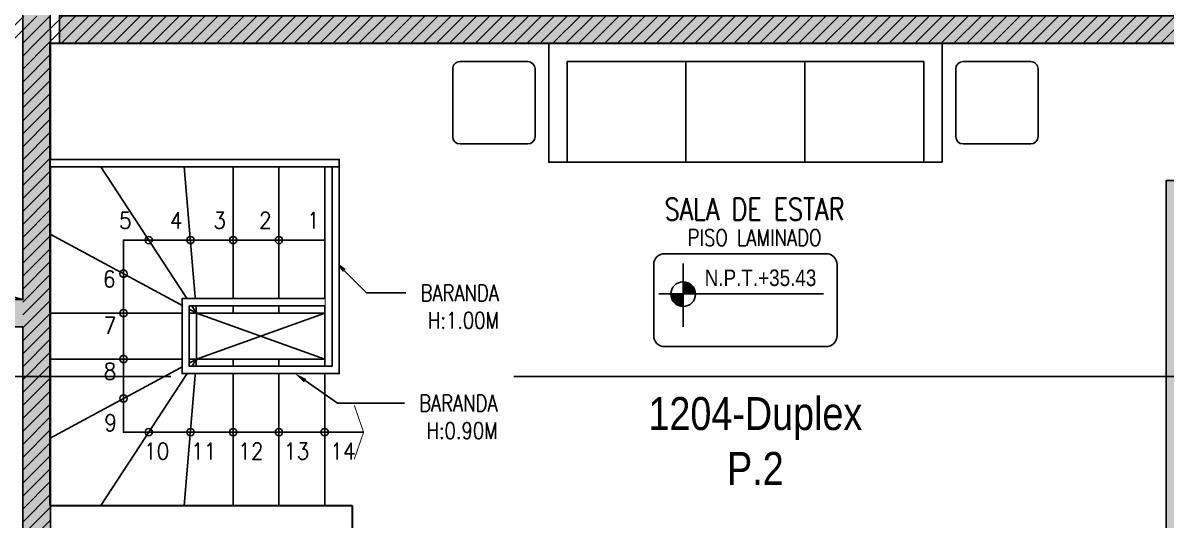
# Model space of a CAD drawing. Header units: millimetres. Extents: x -3 to 53, y -269 to 39.
# Drawn here: x 10.35 to 16.6, y -159.77 to -157.05 of the extents above; entities that cross this region are included whole.
import ezdxf
from ezdxf import colors
from ezdxf.entities.mleader import LeaderData, LeaderLine
from ezdxf.enums import TextEntityAlignment as Align
from ezdxf.math import Vec2, Vec3

# ---------------------------------------------------------------- set-up
doc = ezdxf.new("R2010")
doc.units = ezdxf.units.MM
doc.header["$LTSCALE"] = 15
doc.set_wipeout_variables(frame=1)
doc.linetypes.add('CENTER', pattern=[2, 1.25, -0.25, 0.25, -0.25])
doc.linetypes.add('HIDDEN2', pattern=[0.1875, 0.125, -0.0625])
doc.layers.get('0').update_dxf_attribs({"color": 250})
for name, color, linetype in [('A-COCINAS-LAV', 250, 'Continuous'), ('A-CORTE', 250, 'CENTER'), ('A-EST HATCH', 250, 'Continuous'), ('A-EST PLACAS', 250, 'Continuous'), ('A-LINEAS', 250, 'Continuous'), ('A-MOBILIARIO', 250, 'Continuous'), ('A-MURO BAJO', 251, 'Continuous'), ('A-NIVELES-NPT', 252, 'Continuous'), ('A-NUMERACIONDEP', 251, 'Continuous'), ('A-PROYECCIONES', 250, 'HIDDEN2'), ('A-TEXTO-ACABADO PISO', 250, 'Continuous'), ('A-TEXTO-AMBIENTE', 252, 'Continuous'), ('A-TEXTO-INDICACIONES', 250, 'Continuous'), ('BARANDAS', 250, 'Continuous'), ('MURO CF 60', 250, 'Continuous')]:
    doc.layers.add(name, color=color, linetype=linetype)
doc.layers.add('A-MUROS', color=252, linetype='Continuous', lineweight=30)
doc.layers.add('MODIFICACION DLPS 20230919 (para obra)', color=250, linetype='Continuous', lineweight=30, plot=False)
doc.styles.add('R80', font='ARIALN.TTF', dxfattribs={"height": 2.03})
doc.styles.add('ROMANS', font='romans.shx', dxfattribs={"width": 0.8})
doc.styles.add('TXT_COTAS', font='romans.shx', dxfattribs={"width": 0.8})
pattern_1 = [(45, (359.999406, -111.216353), (-0.035355339, 0.035355339), [])]

# ---------------------------------------------------------------- blocks, each defined once
blk = doc.blocks.new('_Dot')
at = {"color": 0, "linetype": 'ByBlock', "lineweight": -2}
blk.add_line((-0.5, 0), (-1, 0), dxfattribs=at)
at = {"color": 0, "linetype": 'ByBlock', "const_width": 0.5}
blk.add_lwpolyline([(-0.25, 0, 1), (0.25, 0, 1)], format="xyb", close=True, dxfattribs=at)
blk = doc.blocks.new('EST.P11')
at = {"layer": 'A-EST HATCH'}
h = blk.add_hatch(color=256, dxfattribs=at)
h.dxf.hatch_style = 1
h.paths.add_polyline_path([(6.3, 0.65), (4.7, 0.65), (4.7, 0.45), (6.3, 0.45)])
h.paths.add_polyline_path([(6.3, 7.8), (4.7, 7.8), (4.7, 7.6), (6.3, 7.6)])
h.paths.add_polyline_path([(16.8, 4.95), (16.8, 5.45), (19.2, 5.45), (19.2, 4.2), (10.55, 4.2), (10.55, 4.05), (19.2, 4.05), (19.2, 2.8), (16.8, 2.8), (16.8, 3.3), (16.6, 3.3), (16.6, 0.4999), (16.8, 0.4999), (16.8, 2.65), (19.3, 2.65), (19.3, 5.6), (16.8, 5.6), (16.8, 7.75), (16.6, 7.75), (16.6, 4.95)])
h.paths.add_polyline_path([(10.5003, 0.4999), (10.5, 7.75), (10.35, 7.75), (10.35, 5.75), (8.7, 5.75), (8.7, 5.1009), (8.85, 5.1008), (8.8501, 5.6), (10.35, 5.6), (10.35, 2.65), (8.85, 2.65), (8.85, 3.15), (8.7, 3.1491), (8.7, 2.5), (10.35, 2.5), (10.35, 0.4999)])
h.paths.add_polyline_path([(2.95, 1.5), (4.85, 1.5), (4.85, 1.65), (3.1, 1.65), (3.1, 4.05), (10.2999, 4.05), (10.2999, 4.2), (3.1, 4.2), (3.1, 6.6), (4.85, 6.6), (4.85, 6.75), (2.95, 6.75)])
at = {"layer": 'A-EST PLACAS'}
for points in [[(10.5003, 0.4999), (10.5, 7.75), (10.35, 7.75), (10.35, 5.75), (8.7, 5.75), (8.7, 5.1009), (8.7, 5.1009), (8.85, 5.1008), (8.8501, 5.6), (10.35, 5.6), (10.35, 2.65), (8.85, 2.65), (8.85, 3.15), (8.7, 3.1491), (8.7, 2.5), (10.35, 2.5), (10.35, 0.4999)], [(16.8, 4.95), (16.8, 5.45), (19.2, 5.45), (19.2, 4.2), (10.55, 4.2), (10.55, 4.05), (19.2, 4.05), (19.2, 2.8), (16.8, 2.8), (16.8, 3.3), (16.6, 3.3), (16.6, 0.4999), (16.8, 0.4999), (16.8, 2.65), (19.3, 2.65), (19.3, 5.6), (16.8, 5.6), (16.8, 7.75), (16.6, 7.75), (16.6, 4.95)]]:
    blk.add_lwpolyline(points, close=True, dxfattribs=at)
blk = doc.blocks.new('ESC2')
at = {"layer": 'A-LINEAS', "const_width": 0.005}
blk.add_lwpolyline([(-1.6618, 1.5974), (-1.7127, 1.45), (-1.6618, 1.3026)], dxfattribs=at)
at = {"layer": 'A-LINEAS', "linetype": 'Continuous'}
for centre in [(-1.5, 1.45), (-1.25, 1.45), (-1, 1.45), (-0.7663, 1.45), (-0.5381, 1.45), (-0.4, 1.2662), (-0.4, 1.05), (-0.4001, 0.8), (-0.4, 0.5839), (-0.5381, 0.4)]:
    blk.add_circle(centre, 0.02, dxfattribs=at)
at = {"layer": 'A-MURO BAJO'}
for p, q in [((-1, 1.85), (-1, 1.05)), ((0, 1.85), (-1, 1.85)), ((0, 0.8), (0, 1.85)), ((-1, 1.05), (0, 1.05))]:
    blk.add_line(p, q, dxfattribs=at)
for points in [[(-1.5, 1.05), (-1.25, 1.05), (-1.25, 1.85), (-1.5, 1.85)], [(-1.25, 1.05), (-1, 1.05), (-1, 1.85), (-1.25, 1.85)], [(-1.5, 0.8), (-1.25, 0.8), (-1.25, 0), (-1.5, 0)], [(-1.25, 0.8), (-1, 0.8), (-1, 0), (-1.25, 0)], [(-1, 0.8), (0, 0.8), (0, 0), (-1, 0)]]:
    blk.add_lwpolyline(points, close=True, dxfattribs=at)
for points in [[(-0.8, 1.05), (-0.7326, 1.85)], [(-0.8, 1.05), (-0.2763, 1.85)], [(-0.8, 1.05), (0, 1.4825)], [(-0.0003, 0.8), (-0.8, 0.8), (-0.8, 1.05)], [(-0.8, 0.8), (-0.7326, 0)], [(-0.8, 0.8), (-0.2763, 0)], [(-0.8, 0.8), (0, 0.3675)]]:
    blk.add_lwpolyline(points, dxfattribs=at)
blk.add_wipeout([(-1.54, 0), (-1.58, 0), (-1.58, 1.13), (-0.72, 1.13), (-0.72, 0.72), (-1.5, 0.72), (-1.5, 0.76), (-0.76, 0.76), (-0.76, 1.09), (-1.54, 1.09), (-1.54, 0.9061)]).dxf.layer = 'A-COCINAS-LAV'
at = {"layer": 'A-COCINAS-LAV'}
for points in [[(-1.58, 0), (-1.58, 1.13), (-0.72, 1.13), (-0.72, 0.72), (-1.5, 0.72)], [(-1.5, 0.76), (-0.76, 0.76), (-0.76, 1.09), (-1.54, 1.09), (-1.54, 0)]]:
    blk.add_lwpolyline(points, dxfattribs=at)
at = {"layer": 'A-LINEAS', "linetype": 'Continuous'}
blk.add_lwpolyline([(-1.7127, 1.45), (-0.4, 1.45), (-0.4, 0.4), (-1.5, 0.4)], dxfattribs=at)
for centre in [(-1.25, 0.4), (-1, 0.4), (-0.7663, 0.4)]:
    blk.add_circle(centre, 0.02, dxfattribs=at)
at = {"layer": 'A-MURO BAJO'}
blk.add_line((-1.5, 1.05), (-1.5, 0.8), dxfattribs=at)
at = {"layer": 'A-PROYECCIONES'}
blk.add_line((-1.5, 0.8), (-0.8, 1.05), dxfattribs=at)
blk.add_lwpolyline([(-0.8, 0.8), (-1.5, 1.05)], dxfattribs=at)
blk = doc.blocks.new('MESITA FLAT 9')
for p, q in [((-0.185, 0), (0.185, 0)), ((-0.225, -0.41), (-0.225, -0.04)), ((0.225, -0.04), (0.225, -0.41)), ((0.185, -0.45), (-0.185, -0.45))]:
    blk.add_line(p, q)
for centre, start, end in [((-0.185, -0.04), 90, 180), ((0.185, -0.04), 360, 90), ((-0.1853, -0.41), 180, 270), ((0.185, -0.41), 270, 0)]:
    blk.add_arc(centre, 0.04, start, end)
blk = doc.blocks.new('MESA CENTRO')
for p, q in [((-0.1937, 0), (0.1937, 0)), ((-0.2537, -0.9421), (-0.2537, -0.06)), ((0.2537, -0.06), (0.2537, -0.9421)), ((0.1937, -1.0021), (-0.1937, -1.0021))]:
    blk.add_line(p, q)
for centre, start, end in [((-0.1937, -0.06), 90, 180), ((0.1937, -0.06), 0, 90), ((-0.1937, -0.9421), 180, 270), ((0.1937, -0.9421), 270, 0)]:
    blk.add_arc(centre, 0.06, start, end)
blk = doc.blocks.new('*U105')
blk.add_wipeout([(0, 0), (0, -0.04), (1.58, -0.04), (1.58, 0)])
blk.add_lwpolyline([(0, 0), (1.58, 0), (1.58, -0.04), (0, -0.04)], close=True)
blk = doc.blocks.new('SIM NIVEL PLANTA')
at = {"linetype": 'Continuous'}
h = blk.add_hatch(dxfattribs=at)
h.set_pattern_fill('_USER', color=256, scale=0.089997, angle=45, style=0, pattern_type=0)
h.set_pattern_definition([(45, (31854.49523, 23864.84028), (-0.06363728001, 0.06363728001), [])])
h.paths.add_polyline_path([(-17.33, 0), (-15.98, 0, 0.409209), (-17.33, 1.33)])
h.paths.add_polyline_path([(-18.68, 0, 0.004279), (-18.68, -0.02, 0.414214), (-17.33, -1.37), (-17.33, 0)])
for p, q in [((-17.33, -3.58), (-17.33, 3.34)), ((-2, 0), (-20, 0))]:
    blk.add_line(p, q)
blk.add_circle((-17.33, -0.02), 1.35, dxfattribs=at)
at = {"style": 'R80'}
blk.add_attdef('N.P.T.+0.00', text='', height=1.8, dxfattribs=at).set_placement((-8.87, 1.77), align=Align.MIDDLE_CENTER)
blk = doc.blocks.new('Cortes-Elev.')
at = {"layer": 'A-CORTE', "linetype": 'CENTER', "ltscale": 0.5}
blk.add_lwpolyline([(-1.966, 27.2284), (51.8601, 27.2284)], dxfattribs=at)

msp = doc.modelspace()

# ---------------------------------------------------------------- hatches: boundary and pattern name
at = {"layer": 'MURO CF 60'}
h = msp.add_hatch(dxfattribs=at)
h.set_pattern_fill('_USER', color=256, scale=0.05, angle=45, pattern_type=0)
h.set_pattern_definition(pattern_1)
h.paths.add_polyline_path([(19.2994, -157.0164), (2.9494, -157.0164), (2.9494, -157.1663), (19.2994, -157.1663)])

# ---------------------------------------------------------------- linework, layer by layer
at = {"layer": 'A-MOBILIARIO'}
for p, q in [((13.975, -157.8143), (13.975, -157.2643)), ((14.625, -157.8143), (14.625, -157.2643)), ((15.275, -157.8143), (15.275, -157.2643)), ((13.325, -157.8143), (15.275, -157.8143)), ((15.375, -157.8143), (15.275, -157.8143))]:
    msp.add_line(p, q, dxfattribs=at)
msp.add_lwpolyline([(15.375, -157.8143), (15.375, -157.1643), (13.225, -157.1643), (13.225, -157.8143), (13.325, -157.8143), (13.325, -157.2643), (15.275, -157.2643), (15.275, -157.8143)], close=True, dxfattribs=at)
at = {"layer": 'A-MUROS'}
for p, q in [((10.5, -157.1643), (19.2, -157.1643)), ((10.5, -157.6893), (10.5, -157.1643))]:
    msp.add_line(p, q, dxfattribs=at)
at = {"layer": 'A-PROYECCIONES'}
msp.add_line((10.35, -158.5643), (8.85, -158.1643), dxfattribs=at)

# ---------------------------------------------------------------- block references
at = {"layer": 'A-EST PLACAS'}
msp.add_blockref('EST.P11', (0, -161.2143), dxfattribs=at)
at = {"layer": 'A-MOBILIARIO'}
for name, p, rotation in [('MESITA FLAT 9', (12.925, -157.7143), 179.9999175160668), ('MESA CENTRO', (14.8011, -158.568), 269.9999774208881)]:
    msp.add_blockref(name, p, dxfattribs=dict(at, rotation=rotation))
at = {"layer": 'A-MOBILIARIO', "xscale": -1, "rotation": 180.0000824839333}
msp.add_blockref('MESITA FLAT 9', (15.675, -157.7143), dxfattribs=at)
at = {"layer": 'A-NIVELES-NPT', "xscale": 0.05, "yscale": 0.05, "zscale": 0.05}
msp.add_blockref('SIM NIVEL PLANTA', (14.8261, -158.5342), dxfattribs=at).add_auto_attribs({'N.P.T.+0.00': 'N.P.T.+35.43'})

# ---------------------------------------------------------------- texts
at = {"layer": 'A-TEXTO-ACABADO PISO', "insert": (14.3501, -158.1811), "char_height": 0.09, "attachment_point": 2, "style": 'ROMANS'}
msp.add_mtext_dynamic_manual_height_columns('PISO LAMINADO', width=1.20225, gutter_width=12.5, heights=[0], dxfattribs=at)
at = {"layer": 'A-TEXTO-AMBIENTE', "style": 'ROMANS', "width": 0.8}
msp.add_text('SALA DE ESTAR', height=0.12, dxfattribs=at).set_placement((14.3501, -158.1311), align=Align.CENTER)
at = {"layer": 'A-TEXTO-INDICACIONES', "style": 'ROMANS', "width": 0.9}
for s, p in [('5', (10.876, -158.1772)), ('4', (11.1535, -158.1772)), ('3', (11.3911, -158.1772)), ('2', (11.6411, -158.1772)), ('1', (11.9026, -158.1772)), ('6', (10.7872, -158.4977)), ('7', (10.7911, -158.7517)), ('8', (10.7911, -159.0016))]:
    msp.add_text(s, height=0.09, dxfattribs=at).set_placement(p)
msp.add_text('9', height=0.09, rotation=360, dxfattribs=at).set_placement((10.7949, -159.2829))
for s, p in [('10', (11.1506, -159.4382)), ('11', (11.4087, -159.4382)), ('12', (11.6656, -159.4382)), ('13', (11.9156, -159.4382)), ('14', (12.1694, -159.4382))]:
    msp.add_text(s, height=0.09, rotation=360, dxfattribs=at).set_placement(p, align=Align.RIGHT)

# ---------------------------------------------------------------- leaders
at = {"layer": 'A-NUMERACIONDEP'}
ml = msp.add_multileader_mtext('Standard', dxfattribs=at)
ml.set_content('1204-Duplex P.2', color=256, style='R80')
ml.set_leader_properties(color=256)
ml.set_arrow_properties(name='DOT')
ml.build(insert=Vec2(0, 0))
ml.multileader.update_dxf_attribs({"leader_type": 0, "has_text_frame": 1, "text_left_attachment_type": 2, "text_right_attachment_type": 2, "dogleg_length": 0.36, "arrow_head_size": 0.06, "scale": 0.06})
ctx = ml.context
ctx.base_point, ctx.scale, ctx.char_height, ctx.arrow_head_size, ctx.landing_gap_size, ctx.plane_origin = Vec3(13.5429, -159.2127), 0.06, 0.18, 0.06, 0.06, Vec3(13.4028, -159.2171)
ctx.left_attachment, ctx.right_attachment, ctx.text_align_type = 2, 2, 1
notes = []
notes.append((ctx, [(0, (1, 1, 0), (15.2576, -159.2127), (-1, 0), 0.0917, [(0, [(15.5441, -158.8638)], 0, [])])]))
ctx.mtext.insert, ctx.mtext.width, ctx.mtext.alignment, ctx.mtext.flow_direction = Vec3(14.3544, -159.0974), 1.509677, 2, 5
at = {"layer": 'A-TEXTO-INDICACIONES'}
ml = msp.add_multileader_mtext('Standard', dxfattribs=at)
ml.set_content('\\pxsm1;BARANDA \\P\\pt16;H:1.00M', color=256, style='TXT_COTAS')
ml.set_leader_properties(color=256)
ml.build(insert=Vec2(0, 0))
ml.multileader.update_dxf_attribs({"dogleg_length": 0.05, "arrow_head_size": 0.07})
ctx = ml.context
ctx.base_point, ctx.char_height, ctx.arrow_head_size, ctx.landing_gap_size, ctx.plane_origin, ctx.plane_x_axis, ctx.plane_y_axis = Vec3(12.4438, -158.5285), 0.09, 0.07, 0.05, Vec3(13.4278, -158.0877), Vec3(1, -0.000005), Vec3(0.000005, 1)
ctx.text_align_type = 2
notes.append((ctx, [(1, (1, 1, 0), (12.2288, -158.5285), (1, -0.000005), 0.2149, [(0, [(12.058, -158.356)], 0, [])])]))
ctx.mtext.insert, ctx.mtext.text_direction, ctx.mtext.rotation, ctx.mtext.width, ctx.mtext.defined_height, ctx.mtext.alignment, ctx.mtext.flow_direction = Vec3(12.9532, -158.4835), Vec3(1, -0.000005), 6.283181, 1.149951, 0.8046, 3, 5
ml = msp.add_multileader_mtext('Standard', dxfattribs=at)
ml.set_content('\\pxsm1;BARANDA \\P\\pt16;H:0.90M', color=256, style='TXT_COTAS')
ml.set_leader_properties(color=256)
ml.build(insert=Vec2(0, 0))
ml.multileader.update_dxf_attribs({"dogleg_length": 0.05, "arrow_head_size": 0.07})
ctx = ml.context
ctx.base_point, ctx.char_height, ctx.arrow_head_size, ctx.landing_gap_size, ctx.plane_origin, ctx.plane_x_axis, ctx.plane_y_axis = Vec3(12.4361, -159.1308), 0.09, 0.07, 0.05, Vec3(13.6393, -159.0788), Vec3(1, -0.000005), Vec3(0.000005, 1)
ctx.text_align_type = 2
notes.append((ctx, [(1, (1, 1, 0), (12.0695, -159.1308), (1, -0.000005), 0.3666, [(0, [(11.8357, -158.9677)], 0, [])])]))
ctx.mtext.insert, ctx.mtext.text_direction, ctx.mtext.rotation, ctx.mtext.width, ctx.mtext.defined_height, ctx.mtext.alignment, ctx.mtext.flow_direction = Vec3(12.9455, -159.0858), Vec3(1, -0.000005), 6.283181, 1.149951, 0.8046, 3, 5
for ctx, leaders in notes:
    for number, flags, end, landing, length, lines in leaders:
        leader = LeaderData()
        leader.index, (leader.has_last_leader_line, leader.has_dogleg_vector, leader.attachment_direction) = number, flags
        leader.last_leader_point, leader.dogleg_vector, leader.dogleg_length = Vec3(end), Vec3(landing), length
        for number, points, colour, breaks in lines:
            line = LeaderLine()
            line.index, line.vertices, line.color, line.breaks = number, Vec3.list(points), colors.encode_raw_color(colour), breaks
            leader.lines.append(line)
        ctx.leaders.append(leader)

# ---------------------------------------------------------------- next in the draw order: block references
at = {"rotation": 180}
msp.add_blockref('ESC2', (10.5, -157.8394), dxfattribs=at)

# ---------------------------------------------------------------- next in the draw order: linework, layer by layer
at = {"layer": 'A-MUROS'}
for p, q in [((10.5, -159.6894), (10.5, -157.1643)), ((10.5, -159.6894), (12.15, -159.6894)), ((12.15, -159.6894), (12.15, -160.5644))]:
    msp.add_line(p, q, dxfattribs=at)
at = {"layer": 'MODIFICACION DLPS 20230919 (para obra)'}
msp.add_line((12, -157.8394), (12, -157.8393), dxfattribs=at)

# ---------------------------------------------------------------- next in the draw order: block references
at = {"layer": 'BARANDAS', "xscale": -1, "rotation": 180}
msp.add_blockref('*U105', (10.5, -157.8393), dxfattribs=at)

# ---------------------------------------------------------------- next in the draw order: hatches: boundary and pattern name
at = {"layer": 'MURO CF 60'}
h = msp.add_hatch(dxfattribs=at)
h.set_pattern_fill('_USER', color=256, scale=0.05, angle=45, pattern_type=0)
h.set_pattern_definition(pattern_1)
h.paths.add_polyline_path([(10.4994, -163.4914), (10.3494, -163.4914), (10.3494, -157.1663), (10.4994, -157.1663)])

# ---------------------------------------------------------------- next in the draw order: block references
at = {"layer": 'A-CORTE'}
msp.add_blockref('Cortes-Elev.', (0, -186.2143), dxfattribs=at)

doc.saveas('drawing.dxf')
